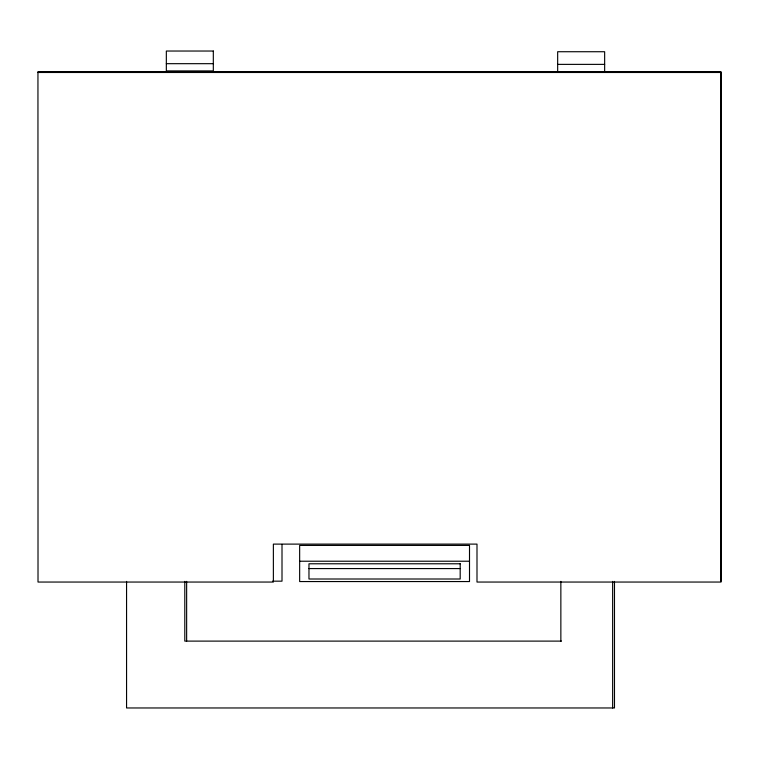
<?xml version="1.0" encoding="UTF-8"?>
<svg xmlns="http://www.w3.org/2000/svg" width="759" height="759" viewBox="0 0 759 759"><rect width="100%" height="100%" fill="white"/><g stroke="black" fill="none" stroke-linecap="round" stroke-linejoin="round"><path stroke-width="1.14" d="M166.335 63.68L213.317 63.68M557.666 64.373L604.648 64.373M38.016 72.484L721.05 72.484L721.05 582.049L476.994 582.049L476.994 544.108L273.373 544.108L273.373 582.049L38.016 582.049L37.95 71.602L720.984 71.602L720.984 581.166M299.653 561.224L469.508 561.224M308.97 568.576L460.191 568.576M272.528 581.166L282.006 581.166L282.006 544.402M561.508 641.108L184.798 641.108L184.798 581.375M614.477 581.413L614.477 707.967L126.563 707.967L126.563 581.413M612.636 581.413L612.636 707.967M604.648 71.602L604.648 51.726L557.666 51.726L557.666 71.602M560.854 581.375L560.854 641.108M186.638 581.375L186.638 641.108M213.317 51.033L166.335 51.033L166.335 70.91L213.317 70.91L213.317 51.033M469.508 545.417L299.653 545.417L299.653 581.555L469.508 581.555L469.508 545.417M460.191 563.776L308.97 563.776L308.97 579.003L460.191 579.003L460.191 563.776"/></g></svg>
